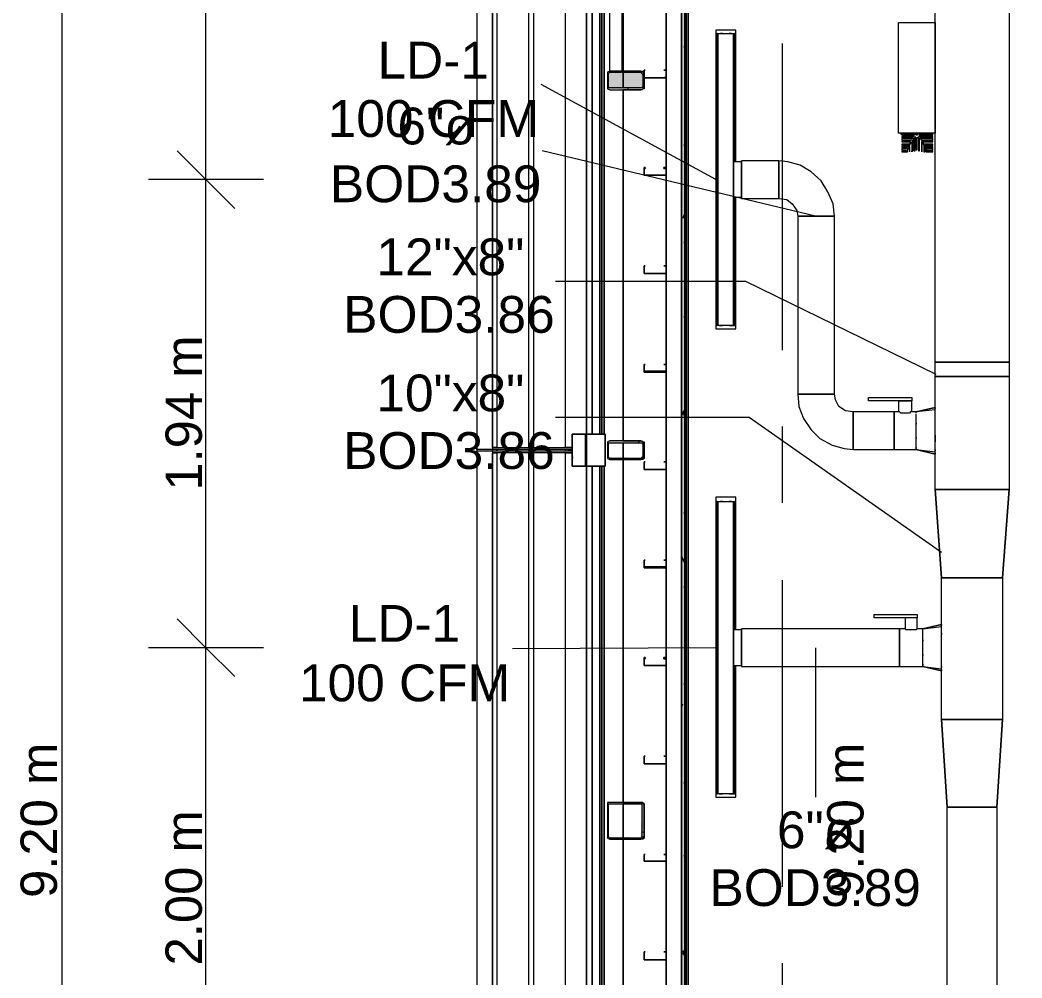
# Model space of a CAD drawing. Header units: metres. Extents: x 29 to 268, y -7 to 151.
# Drawn here: x 38.951 to 43.101, y 37.957 to 41.925 of the extents above; entities that cross this region are included whole.
import ezdxf

# ---------------------------------------------------------------- set-up
doc = ezdxf.new("R2010")
doc.units = ezdxf.units.M
doc.layers.add('HVAC - Ductos', color=5, linetype='Continuous', lineweight=50)
doc.layers.add('PDF2_Geometry', color=7, linetype='Continuous', true_color=0xaaaaaa)
doc.layers.add('PDF2_Solid Fills', color=7, linetype='Continuous', true_color=0xffffff)
doc.layers.add('PDF2_Text', color=7, linetype='Continuous')
doc.styles.add('PDF Helvetica', font='')
doc.styles.get('PDF Helvetica').set_extended_font_data('Helvetica')

msp = doc.modelspace()

# ---------------------------------------------------------------- hatches: boundary and pattern name
at = {"layer": 'PDF2_Solid Fills', "lineweight": 0, "transparency": 33554559}
h = msp.add_hatch(color=256, dxfattribs=at)
h.paths.add_polyline_path([(41.6915, 36.0667), (41.7053, 36.0667), (41.7053, 48.263), (41.6915, 48.263)])
h.paths.add_polyline_path([(41.6915, 24.3745), (41.7053, 24.3745), (41.7053, 34.5404), (41.6915, 34.5404)])
h.paths.add_polyline_path([(41.6915, 22.8666), (41.7053, 22.8666), (41.7053, 24.3608), (41.6915, 24.3608)])
h.paths.add_polyline_path([(41.7053, 22.8528), (41.6915, 22.8528), (41.6915, 10.5556), (41.7053, 10.5556)])
h.paths.add_polyline_path([(41.6915, 34.5587), (41.7053, 34.5587), (41.7053, 36.0529), (41.6915, 36.0529)])
for points in [[(41.3844, 41.6401), (41.3936, 41.6401), (41.5219, 41.6355), (41.5219, 41.6401), (41.5311, 41.6447), (41.5356, 41.7079), (41.5356, 41.7089), (41.5311, 41.7134), (41.3844, 41.7134)], [(41.3844, 40.1093), (41.3936, 40.1093), (41.5219, 40.1047), (41.5219, 40.1093), (41.4623, 40.1138), (41.389, 40.1138), (41.389, 40.1734), (41.5311, 40.1734), (41.5265, 40.1184), (41.5219, 40.1138), (41.5311, 40.1093), (41.5311, 40.1138), (41.5356, 40.177), (41.5356, 40.178), (41.5311, 40.1825), (41.3844, 40.1825)], [(41.5311, 38.5417), (41.5356, 38.6817), (41.5356, 38.6838), (41.3844, 38.6838), (41.3844, 38.5371), (41.3936, 38.5371), (41.5219, 38.5325), (41.5219, 38.5371), (41.4623, 38.5417), (41.389, 38.5417), (41.389, 38.6792), (41.5265, 38.6792), (41.5219, 38.5417), (41.5311, 38.5371)]]:
    msp.add_hatch(color=256, dxfattribs=at).paths.add_polyline_path(points)

# ---------------------------------------------------------------- linework, layer by layer
at = {"layer": 'HVAC - Ductos', "color": 252, "lineweight": 0, "true_color": 0x939598}
for points in [[(39.1249, 10.771), (39.1249, 15.6065), (39.1249, 24.8099), (39.1249, 34.0087), (39.1249, 43.2076), (39.1249, 48.0476)], [(39.7207, 10.771), (39.7207, 13.3285), (39.7207, 15.6065), (39.7207, 20.3274), (39.7207, 22.0461), (39.7207, 23.6366), (39.7207, 24.8099), (39.7207, 26.5516), (39.7207, 28.2291), (39.7207, 30.3925), (39.7207, 33.0462), (39.7207, 34.0087), (39.7207, 35.3333), (39.7207, 37.3317), (39.7207, 39.3255), (39.7207, 41.2642), (39.7207, 43.2076), (39.7207, 45.4076), (39.7207, 48.0476)], [(39.6015, 41.3834), (39.7207, 41.2642), (39.8399, 41.1451)], [(39.959, 41.2642), (39.7207, 41.2642), (39.4823, 41.2642)], [(39.6015, 39.4447), (39.7207, 39.3255), (39.8399, 39.2063)], [(39.959, 39.3255), (39.7207, 39.3255), (39.4823, 39.3255)]]:
    msp.add_lwpolyline(points, dxfattribs=at)
at = {"layer": 'HVAC - Ductos', "lineweight": 0}
for points in [[(42.7411, 40.508), (42.7411, 42.3322), (43.0482, 42.3322), (43.0482, 40.508)], [(41.8336, 41.883), (41.8336, 41.8693), (41.9161, 41.8693), (41.9161, 41.883)], [(42.5899, 41.9151), (42.7411, 41.9151), (42.7411, 41.4567), (42.5899, 41.4567)], [(41.9069, 41.8693), (41.9069, 40.6593), (41.9069, 41.8693), (41.9069, 40.6593), (41.8428, 40.6593), (41.8428, 41.8693)], [(41.8978, 41.8693), (41.8932, 41.8693), (41.8886, 41.8693), (41.8932, 41.8693)], [(41.9069, 41.3376), (41.9069, 41.3284), (41.9069, 41.3193), (41.9069, 41.3009), (41.9069, 41.2826), (41.9069, 41.2642), (41.9069, 41.2459), (41.9069, 41.2276), (41.9069, 41.2093), (41.9069, 41.2001), (41.9069, 41.1909), (41.939, 41.1909), (41.939, 41.2001), (41.939, 41.2093), (41.939, 41.2276), (41.939, 41.2459), (41.939, 41.2642), (41.939, 41.2826), (41.939, 41.3009), (41.939, 41.3193), (41.939, 41.3284), (41.939, 41.3376)], [(42.1728, 40.3751), (42.1819, 40.3751), (42.1957, 40.3751), (42.2094, 40.3751), (42.2278, 40.3751), (42.2461, 40.3751), (42.269, 40.3751), (42.2874, 40.3751), (42.3011, 40.3751), (42.3149, 40.3751), (42.3195, 40.3751), (42.3241, 40.3751), (42.3241, 41.113), (42.3195, 41.113), (42.3149, 41.113), (42.3011, 41.113), (42.2874, 41.113), (42.269, 41.113), (42.2461, 41.113), (42.2278, 41.113), (42.2094, 41.113), (42.1957, 41.113), (42.1819, 41.113), (42.1728, 41.113)], [(41.8336, 40.6455), (41.9161, 40.6455), (41.9161, 40.6593), (41.8336, 40.6593)], [(41.8886, 40.6593), (41.8932, 40.6593), (41.8978, 40.6593), (41.8932, 40.6593)], [(43.0482, 40.508), (43.0482, 40.4484), (42.7411, 40.4484), (42.7411, 40.508)], [(42.7411, 39.9809), (42.7411, 40.4484), (43.0482, 40.4484), (43.0482, 39.9809)], [(42.4019, 40.1459), (42.4019, 40.1505), (42.4019, 40.1596), (42.4019, 40.1688), (42.4019, 40.1871), (42.4019, 40.2055), (42.4019, 40.2238), (42.4019, 40.2421), (42.4019, 40.2605), (42.4019, 40.2788), (42.4019, 40.288), (42.4019, 40.2971), (42.4019, 40.3017), (42.3698, 40.3063), (42.3424, 40.3246), (42.3286, 40.3521), (42.3241, 40.3751), (42.3195, 40.3751), (42.3149, 40.3751), (42.3011, 40.3751), (42.2874, 40.3751), (42.269, 40.3751), (42.2461, 40.3751), (42.2278, 40.3751), (42.2094, 40.3751), (42.1957, 40.3751), (42.1819, 40.3751), (42.1728, 40.3751), (42.1774, 40.3246), (42.1957, 40.2742), (42.2278, 40.2284), (42.2644, 40.1917), (42.3149, 40.1642), (42.3652, 40.1505)], [(42.5715, 40.1459), (42.5715, 40.1505), (42.5715, 40.1596), (42.5715, 40.1688), (42.5715, 40.1871), (42.5715, 40.2055), (42.5715, 40.2238), (42.5715, 40.2421), (42.5715, 40.2605), (42.5715, 40.2788), (42.5715, 40.288), (42.5715, 40.2971), (42.5715, 40.3017), (42.4019, 40.3017), (42.4019, 40.2971), (42.4019, 40.288), (42.4019, 40.2788), (42.4019, 40.2605), (42.4019, 40.2421), (42.4019, 40.2238), (42.4019, 40.2055), (42.4019, 40.1871), (42.4019, 40.1688), (42.4019, 40.1596), (42.4019, 40.1505), (42.4019, 40.1459)], [(42.6632, 40.2559), (42.6632, 40.2513)], [(42.6632, 40.1963), (42.6632, 40.1917)], [(42.6632, 40.155), (42.6632, 40.1505)], [(42.7411, 39.9809), (42.7686, 39.6142)], [(41.8336, 39.9488), (41.8336, 39.9305), (41.9161, 39.9305), (41.9161, 39.9488)], [(41.9069, 39.9305), (41.9069, 38.7205), (41.9069, 39.9305), (41.9069, 38.7205), (41.8428, 38.7205), (41.8428, 39.9305)], [(41.8978, 39.9305), (41.8932, 39.9305), (41.8886, 39.9305), (41.8932, 39.9305)], [(42.7686, 39.0275), (42.7686, 39.6142), (43.0207, 39.6142), (43.0207, 39.0275)], [(42.489, 39.4492), (42.489, 39.463), (42.6678, 39.463), (42.6678, 39.4492)], [(41.9069, 39.3988), (41.9069, 39.3897), (41.9069, 39.3805), (41.9069, 39.3621), (41.9069, 39.3438), (41.9069, 39.3255), (41.9069, 39.3071), (41.9069, 39.2888), (41.9069, 39.2751), (41.9069, 39.2613), (41.9069, 39.2521), (41.939, 39.2521), (41.939, 39.2613), (41.939, 39.2751), (41.939, 39.2888), (41.939, 39.3071), (41.939, 39.3255), (41.939, 39.3438), (41.939, 39.3621), (41.939, 39.3805), (41.939, 39.3897), (41.939, 39.3988)], [(42.5945, 39.4034), (42.5945, 39.3988), (42.5945, 39.3897), (42.5945, 39.3805), (42.5945, 39.3621), (42.5945, 39.3438), (42.5945, 39.3255), (42.5945, 39.3071), (42.5945, 39.2888), (42.5945, 39.2705), (42.5945, 39.2613), (42.5945, 39.2521), (42.5945, 39.2475), (42.5945, 39.2521), (42.5945, 39.2613), (42.5945, 39.2705), (42.5945, 39.2888), (42.5945, 39.3071), (42.5945, 39.3255), (42.5945, 39.3438), (42.5945, 39.3621), (42.5945, 39.3805), (42.5945, 39.3897), (42.5945, 39.3988)], [(42.6907, 39.3575), (42.6907, 39.353)], [(42.6907, 39.298), (42.6907, 39.2934)], [(42.6907, 39.2567), (42.6907, 39.2521)], [(42.7686, 39.0275), (42.7915, 38.6655)], [(41.8336, 38.7067), (41.9161, 38.7067), (41.9161, 38.7205), (41.8336, 38.7205)], [(41.8886, 38.7205), (41.8932, 38.7205), (41.8978, 38.7205), (41.8932, 38.7205)], [(42.7915, 35.1913), (42.7915, 38.6655), (42.9978, 38.6655), (42.9978, 35.1913)]]:
    msp.add_lwpolyline(points, close=True, dxfattribs=at)
for points in [[(41.8565, 40.6593), (41.8336, 40.6593), (41.8382, 40.6593), (41.8382, 41.8693), (41.8336, 41.8693), (41.8565, 41.8693)], [(41.8336, 41.8693), (41.8336, 40.6593)], [(41.8473, 41.8693), (41.8565, 41.8693), (41.8611, 41.8693), (41.8565, 41.8693), (41.8519, 41.8693)], [(41.8932, 41.8693), (41.9161, 41.8693), (41.9115, 41.8693), (41.9115, 41.3376)], [(41.9161, 41.3376), (41.9161, 41.8693)], [(41.8336, 41.2642), (41.1094, 41.6584)], [(42.5991, 41.4567), (42.5991, 41.4521), (42.6586, 41.4521), (42.6036, 41.4521), (42.6036, 41.4476), (42.654, 41.4476), (42.654, 41.443), (42.6036, 41.443), (42.6036, 41.4384), (42.6494, 41.4384), (42.6494, 41.4338), (42.6036, 41.4338), (42.6036, 41.4292), (42.6448, 41.4292), (42.6402, 41.4246), (42.6036, 41.4246), (42.6036, 41.4201), (42.6402, 41.4201), (42.6357, 41.4109), (42.6036, 41.4109), (42.6036, 41.4063), (42.6357, 41.4063), (42.6311, 41.4017), (42.6036, 41.4017), (42.6036, 41.3971), (42.6265, 41.3971), (42.6265, 41.3926), (42.6036, 41.3926), (42.6036, 41.388), (42.6219, 41.388), (42.6174, 41.3834), (42.6036, 41.3834), (42.6036, 41.3788), (42.6219, 41.3788), (42.6219, 41.3834), (42.6219, 41.3788), (42.6265, 41.3788), (42.6265, 41.388), (42.6357, 41.4017), (42.6357, 41.3788), (42.6357, 41.4063), (42.6448, 41.4201), (42.6448, 41.3788), (42.6448, 41.3834), (42.6494, 41.3834), (42.6494, 41.4246), (42.654, 41.4384), (42.654, 41.3834), (42.6586, 41.3834), (42.6586, 41.443), (42.6586, 41.4384), (42.6632, 41.4384), (42.6632, 41.388), (42.6678, 41.388), (42.6678, 41.4384), (42.6724, 41.4384), (42.6724, 41.443), (42.6724, 41.3834), (42.6769, 41.3834), (42.6769, 41.4384), (42.6861, 41.4246), (42.6861, 41.3834), (42.6861, 41.3788), (42.6861, 41.4201), (42.6953, 41.4063), (42.6953, 41.3788), (42.6999, 41.3788), (42.6999, 41.4017), (42.7045, 41.388), (42.7045, 41.3788), (42.709, 41.3788), (42.709, 41.3834), (42.709, 41.3788), (42.7319, 41.3788), (42.7319, 41.3834), (42.7136, 41.3834), (42.709, 41.388), (42.7319, 41.388), (42.7319, 41.3926), (42.709, 41.3926), (42.7045, 41.3971), (42.7319, 41.3971), (42.7319, 41.4017), (42.6999, 41.4017), (42.6999, 41.4063), (42.7319, 41.4063), (42.7319, 41.4109), (42.6953, 41.4109), (42.6907, 41.4201), (42.7319, 41.4201), (42.7319, 41.4246), (42.6907, 41.4246), (42.6861, 41.4292), (42.7319, 41.4292), (42.7319, 41.4338), (42.6861, 41.4338), (42.6815, 41.4384), (42.7319, 41.4384), (42.7319, 41.443), (42.6769, 41.443), (42.6769, 41.4476), (42.7319, 41.4476), (42.7319, 41.4521), (42.6724, 41.4521), (42.7319, 41.4521), (42.7319, 41.4567)], [(42.6678, 41.4567), (42.6678, 41.4521), (42.6678, 41.4476), (42.6632, 41.4476), (42.6632, 41.4521), (42.6632, 41.4567)], [(41.939, 41.3376), (41.939, 41.3421), (41.939, 41.3376), (41.939, 41.3284), (41.939, 41.3193), (41.939, 41.3009), (41.939, 41.2826), (41.939, 41.2642), (41.939, 41.2459), (41.939, 41.2276), (41.939, 41.2093), (41.939, 41.2001), (41.939, 41.1909), (41.939, 41.1863), (42.0948, 41.1863), (42.1269, 41.1817), (42.1499, 41.1634), (42.1682, 41.1359), (42.1728, 41.113), (42.1819, 41.113), (42.1957, 41.113), (42.2094, 41.113), (42.2278, 41.113), (42.2461, 41.113), (41.114, 41.3834)], [(42.2461, 41.113), (42.269, 41.113), (42.2874, 41.113), (42.3011, 41.113), (42.3149, 41.113), (42.3195, 41.113), (42.3241, 41.113), (42.3195, 41.1634), (42.2965, 41.2139), (42.269, 41.2596), (42.2278, 41.2963), (42.1819, 41.3238), (42.1315, 41.3376), (42.0948, 41.3421), (42.0948, 41.3376), (42.0948, 41.3284), (42.0948, 41.3193), (42.0948, 41.3009), (42.0948, 41.2826), (42.0948, 41.2642), (42.0948, 41.2459), (42.0948, 41.2276), (42.0948, 41.2093), (42.0948, 41.2001), (42.0948, 41.1909), (42.0948, 41.1863), (42.0948, 41.1909), (42.0948, 41.2001), (42.0948, 41.2093), (42.0948, 41.2276), (42.0948, 41.2459), (42.0948, 41.2642), (42.0948, 41.2826), (42.0948, 41.3009), (42.0948, 41.3193), (42.0948, 41.3284), (42.0948, 41.3376), (42.0948, 41.3421), (41.939, 41.3421)], [(41.8932, 40.6593), (41.9161, 40.6593), (41.9115, 40.6593), (41.9115, 41.1909)], [(41.9161, 40.6593), (41.9161, 41.1909)], [(42.7457, 40.4576), (41.9573, 40.8426), (41.169, 40.8426)], [(41.8473, 40.6593), (41.8565, 40.6593), (41.8611, 40.6593), (41.8565, 40.6593), (41.8519, 40.6593)], [(42.6632, 40.2971), (42.6632, 40.3017), (42.6448, 40.3017), (42.6448, 40.3476), (42.4661, 40.3476), (42.4661, 40.3613), (42.6448, 40.3613), (42.6448, 40.3476)], [(42.5899, 40.3476), (42.5899, 40.3017), (42.5715, 40.3017), (42.5715, 40.2971), (42.5715, 40.288), (42.5715, 40.2788), (42.5715, 40.2605), (42.5715, 40.2421), (42.5715, 40.2238), (42.5715, 40.2055), (42.5715, 40.1871), (42.5715, 40.1688), (42.5715, 40.1596), (42.5715, 40.1505), (42.5715, 40.1459), (42.6632, 40.1459), (42.6632, 40.1505), (42.6632, 40.155), (42.6632, 40.1596), (42.6632, 40.1688), (42.6632, 40.1871), (42.6632, 40.2055), (42.6632, 40.2238), (42.6632, 40.2421), (42.6632, 40.2605), (42.6632, 40.2788), (42.6632, 40.288), (42.6632, 40.2926)], [(42.5945, 40.3476), (42.5991, 40.3476), (42.6036, 40.3476), (42.6128, 40.3476), (42.6174, 40.3476), (42.6219, 40.3476), (42.6311, 40.3476), (42.6357, 40.3476), (42.6402, 40.3476)], [(42.7411, 40.3201), (42.6632, 40.3017), (42.7411, 40.3201)], [(42.7411, 40.3109), (42.6632, 40.3017)], [(42.7411, 40.2421), (42.7411, 40.2467), (42.7411, 40.2559), (42.7411, 40.2697), (42.7411, 40.2788), (42.7411, 40.2971), (42.7411, 40.3063), (42.7411, 40.3155), (42.7411, 40.3201), (42.7411, 40.3155)], [(42.7686, 39.7197), (41.9711, 40.2788), (41.169, 40.2788)], [(42.6448, 40.3017), (42.6402, 40.3017), (42.6357, 40.2971), (42.6311, 40.2971), (42.6219, 40.2971), (42.6128, 40.2971), (42.6036, 40.2971), (42.5991, 40.2971), (42.5945, 40.3017), (42.5899, 40.3017)], [(42.7411, 40.2697), (42.7411, 40.2697)], [(42.7411, 40.2101), (42.7411, 40.2147), (42.7411, 40.2375)], [(42.7411, 40.2055), (42.7411, 40.1825), (42.7411, 40.178)], [(42.7411, 40.1825), (42.7411, 40.1917), (42.7411, 40.2009)], [(42.7411, 40.1321), (42.7411, 40.1275), (42.6632, 40.1459), (42.7411, 40.1275), (42.7411, 40.1321), (42.7411, 40.1367), (42.7411, 40.1413), (42.7411, 40.1505)], [(42.6632, 40.1459), (42.7411, 40.1367)], [(42.7411, 40.155), (42.7411, 40.1688), (42.7411, 40.1734)], [(42.7411, 40.1459), (42.7411, 40.1413)], [(42.7411, 39.9809), (43.0482, 39.9809)], [(43.0207, 39.6142), (43.0482, 39.9809), (43.0207, 39.6142)], [(41.8565, 38.7205), (41.8336, 38.7205), (41.8382, 38.7205), (41.8382, 39.9305), (41.8336, 39.9305), (41.8565, 39.9305)], [(41.8336, 39.9305), (41.8336, 38.7205)], [(41.8473, 39.9305), (41.8565, 39.9305), (41.8611, 39.9305), (41.8565, 39.9305), (41.8519, 39.9305)], [(41.8932, 39.9305), (41.9161, 39.9305), (41.9115, 39.9305), (41.9115, 39.3988)], [(41.9161, 39.3988), (41.9161, 39.9305)], [(43.0207, 39.6142), (42.7686, 39.6142)], [(42.6907, 39.4034), (42.6678, 39.4034), (42.6678, 39.4492), (42.6632, 39.4492), (42.654, 39.4492), (42.6494, 39.4492), (42.6448, 39.4492), (42.6357, 39.4492), (42.6311, 39.4492), (42.6219, 39.4492), (42.6174, 39.4492), (42.6174, 39.4034), (42.5945, 39.4034), (41.939, 39.4034)], [(41.939, 39.3988), (41.939, 39.4034), (41.939, 39.3988), (41.939, 39.3897), (41.939, 39.3805), (41.939, 39.3621), (41.939, 39.3438), (41.939, 39.3255), (41.939, 39.3071), (41.939, 39.2888), (41.939, 39.2705), (41.939, 39.2613), (41.939, 39.2521), (41.939, 39.2475), (42.5945, 39.2475), (42.6907, 39.2475), (42.6907, 39.2521), (42.6907, 39.2567), (42.6907, 39.2613), (42.6907, 39.2705), (42.6907, 39.2888), (42.6907, 39.3071), (42.6907, 39.3255), (42.6907, 39.3438), (42.6907, 39.3621), (42.6907, 39.3805), (42.6907, 39.3897), (42.6907, 39.3943), (42.6907, 39.3988), (42.6907, 39.4034), (42.7686, 39.4125)], [(42.6678, 39.4034), (42.6632, 39.3988), (42.6586, 39.3988), (42.6494, 39.3988), (42.6402, 39.3988), (42.6311, 39.3988), (42.6219, 39.3988), (42.6174, 39.4034)], [(42.7686, 39.4217), (42.6907, 39.4034), (42.7686, 39.4217)], [(42.7686, 39.3438), (42.7686, 39.3484), (42.7686, 39.3575), (42.7686, 39.3667), (42.7686, 39.3713), (42.7686, 39.3805), (42.7686, 39.3988), (42.7686, 39.408), (42.7686, 39.4171), (42.7686, 39.4217), (42.7686, 39.4171)], [(42.7686, 39.3851), (42.7686, 39.3805)], [(41.8336, 39.3255), (40.9902, 39.3209)], [(42.2461, 39.3255), (42.2461, 38.7067)], [(42.7686, 39.3117), (42.7686, 39.3163), (42.7686, 39.3392)], [(42.7686, 39.2797), (42.7686, 39.2843), (42.7686, 39.2934), (42.7686, 39.3071)], [(42.7686, 39.3071), (42.7686, 39.3071)], [(42.7686, 39.2338), (42.7686, 39.2292), (42.6907, 39.2475), (42.7686, 39.2292), (42.7686, 39.2338), (42.7686, 39.2384), (42.7686, 39.243), (42.7686, 39.2521), (42.7686, 39.2705), (42.7686, 39.2751)], [(41.8932, 38.7205), (41.9161, 38.7205), (41.9115, 38.7205), (41.9115, 39.2521)], [(41.9161, 38.7205), (41.9161, 39.2521)], [(42.6907, 39.2475), (42.7686, 39.2384)], [(42.7686, 39.2475), (42.7686, 39.243)], [(42.7686, 39.0275), (43.0207, 39.0275)], [(42.9978, 38.6655), (43.0207, 39.0275), (42.9978, 38.6655)], [(41.8473, 38.7205), (41.8565, 38.7205), (41.8611, 38.7205), (41.8565, 38.7205), (41.8519, 38.7205)], [(42.9978, 38.6655), (42.7915, 38.6655)]]:
    msp.add_lwpolyline(points, dxfattribs=at)
at = {"layer": 'PDF2_Geometry', "lineweight": 0}
for points in [[(93.204, 48.396), (46.7012, 48.4006), (41.5357, 48.4006), (41.5357, 48.263), (41.6273, 48.263), (41.6273, 10.5556)], [(41.6915, 34.5404), (41.6915, 34.5587), (41.6915, 36.0529), (41.6915, 36.0667), (41.6915, 48.263)], [(41.7053, 36.0667), (41.6915, 36.0667), (41.6915, 36.0529), (41.6915, 36.0667), (41.7053, 36.0667), (41.7053, 42.708), (41.7053, 36.0667), (41.7053, 48.263), (41.6915, 48.263)], [(41.7053, 36.0667), (42.7594, 36.0667), (42.7594, 36.0529), (42.4661, 36.0529), (42.7594, 36.0529), (42.7594, 36.0667), (41.7053, 36.0667), (41.7053, 48.263), (46.7012, 48.263), (93.204, 48.2584)], [(41.7053, 10.5556), (41.7053, 48.263), (41.7053, 10.5556)], [(41.7053, 43.1068), (41.7053, 36.0667)], [(41.7053, 43.1068), (41.7053, 36.0667)], [(41.444, 42.7126), (41.444, 41.7134)], [(40.9077, 42.5613), (40.8894, 42.5613), (40.8757, 42.5613), (40.8619, 42.5613), (40.8527, 42.5613), (40.8436, 42.5613), (40.8436, 40.1413), (40.8527, 40.1413), (40.8619, 40.1413), (40.8757, 40.1413), (40.8894, 40.1413), (40.9077, 40.1413), (40.9077, 40.1459), (40.8894, 40.1459), (40.8757, 40.1459), (40.8619, 40.1459), (40.8527, 40.1459), (40.8436, 40.1459), (40.8436, 40.155)], [(40.9261, 42.5613), (40.9261, 40.155), (40.9077, 40.155), (40.9077, 42.5613), (40.9077, 40.1413), (41.2378, 40.1413), (41.2378, 40.1459), (41.2195, 40.1459), (41.2378, 40.1459)], [(40.9261, 40.155), (40.9077, 40.155), (41.2378, 40.155), (41.2103, 40.155), (41.2103, 42.5613)], [(40.9077, 40.155), (40.9077, 42.5613), (40.9077, 40.155)], [(40.9077, 40.155), (40.9077, 42.5613), (40.9077, 40.155)], [(41.0773, 42.5613), (41.0773, 40.155), (41.059, 40.155), (41.059, 42.5613)], [(42.1086, 41.828), (42.1086, 40.5584)], [(41.5357, 41.6859), (41.6228, 41.6859), (41.6228, 41.6905), (41.6273, 41.6905), (41.6273, 41.718), (41.6182, 41.718), (41.6273, 41.718), (41.6273, 41.6905), (41.6273, 41.6859), (41.6228, 41.6859), (41.5357, 41.6859), (41.5357, 41.6905), (41.5357, 41.6447), (41.5357, 41.6401), (41.5311, 41.6401), (41.5265, 41.6355), (41.4486, 41.6355)], [(41.5311, 41.6996), (41.5357, 41.7042), (41.5357, 41.718), (41.5357, 41.6905)], [(41.5402, 41.718), (41.5402, 41.718)], [(41.6182, 41.718), (41.6182, 41.718)], [(41.2973, 41.7134), (41.2973, 41.6355)], [(41.3936, 41.7134), (41.3844, 41.7088), (41.3844, 41.6996), (41.3844, 41.6492), (41.3844, 41.6401), (41.3936, 41.6355), (41.5219, 41.6355), (41.5311, 41.6401), (41.5357, 41.6492), (41.5357, 41.6905)], [(41.5357, 41.7042), (41.5311, 41.7088), (41.5219, 41.7134), (41.444, 41.7134)], [(41.4486, 41.7134), (41.5265, 41.7134), (41.5311, 41.7134), (41.5357, 41.7088)], [(41.5357, 41.6859), (41.5357, 41.6859)], [(41.4669, 41.6355), (41.4715, 41.6447)], [(41.5357, 41.2826), (41.5357, 41.2826)], [(41.5357, 41.2826), (41.5357, 41.2826)], [(41.5402, 40.9067), (41.5402, 40.9067)], [(41.6182, 40.9067), (41.6182, 40.9067)], [(41.5357, 40.8746), (41.5357, 40.8746)], [(41.5357, 40.8746), (41.5357, 40.8746)], [(41.5357, 40.4713), (41.5357, 40.4713)], [(41.5402, 40.4988), (41.5402, 40.4988)], [(41.6182, 40.4988), (41.6182, 40.4988)], [(42.1086, 40.2421), (42.1086, 39.9259)], [(41.2378, 40.2101), (41.2378, 40.2101)], [(41.2378, 40.2101), (41.2378, 40.2101)], [(41.2378, 40.2101), (41.2378, 40.2101)], [(41.2378, 40.2101), (41.2378, 40.2101)], [(41.2423, 40.2101), (41.2928, 40.2101)], [(41.2423, 40.2101), (41.2928, 40.2101)], [(41.2928, 40.2101), (41.2928, 40.2101)], [(41.2928, 40.2101), (41.2928, 40.2101)], [(41.2928, 40.2101), (41.2928, 40.2101)], [(41.2928, 40.2101), (41.2928, 40.2101)], [(41.2928, 40.2101), (41.2928, 40.1734)], [(41.2928, 40.2101), (41.2928, 40.2101)], [(41.2928, 40.2101), (41.2928, 40.1734)], [(41.2928, 40.2101), (41.2928, 40.2101)], [(41.2973, 40.2101), (41.2973, 40.2101)], [(41.2973, 40.2101), (41.2973, 40.2101)], [(41.2973, 40.2101), (41.2973, 40.2101)], [(41.2973, 40.2101), (41.2973, 40.2101)], [(41.2973, 40.2101), (41.2973, 40.2101)], [(41.2973, 40.2101), (41.2973, 40.2101)], [(41.3753, 40.2101), (41.3753, 40.2101)], [(41.3753, 40.2101), (41.3753, 40.2101)], [(41.4486, 40.1825), (41.5265, 40.1825), (41.5311, 40.178), (41.5357, 40.178), (41.5357, 40.1734), (41.5357, 40.1138), (41.5357, 40.1093), (41.5311, 40.1047), (41.5265, 40.1047), (41.4486, 40.1047)], [(41.5128, 40.1734), (41.5173, 40.1825)], [(40.8436, 40.155), (40.8436, 40.155)], [(40.8436, 40.1459), (40.8436, 37.0751), (40.8527, 37.0751), (40.8619, 37.0751), (40.8757, 37.0751), (40.8894, 37.0751), (40.9077, 37.0751), (40.9077, 37.0796), (40.8894, 37.0796), (40.8757, 37.0796), (40.8619, 37.0796), (40.8527, 37.0796), (40.8436, 37.0796), (40.8436, 37.0888)], [(40.8436, 40.1459), (40.8436, 40.1459)], [(40.8436, 40.1413), (40.8436, 40.1321)], [(40.8436, 40.1413), (40.8436, 40.1413)], [(40.9077, 40.1459), (40.9077, 40.1413), (40.9077, 40.1459), (40.9077, 40.1413), (40.9077, 40.1459), (40.9077, 37.0751), (41.2378, 37.0751), (41.2378, 37.0796), (41.2195, 37.0796), (41.2378, 37.0796)], [(41.2378, 40.1413), (41.2378, 40.1459), (41.2378, 40.1413), (41.2195, 40.1413), (41.2378, 40.1413), (41.2378, 40.1459), (40.9077, 40.1459), (40.9077, 40.1413)], [(40.9077, 40.1413), (40.9077, 40.1459), (40.9077, 40.1413)], [(40.9077, 40.1413), (40.9077, 40.1459), (40.9077, 40.1413)], [(41.059, 40.155), (41.0773, 40.155)], [(41.2103, 40.155), (41.2378, 40.155)], [(41.2378, 40.1688), (41.2378, 40.1734), (41.2378, 40.178), (41.2378, 40.1734)], [(41.2378, 40.1688), (41.2378, 40.1734), (41.2378, 40.178), (41.2378, 40.1734)], [(41.2378, 40.1688), (41.2378, 40.1734)], [(41.2378, 40.1688), (41.2378, 40.1734)], [(41.2378, 40.1688), (41.2378, 40.1688)], [(41.2378, 40.1688), (41.2378, 40.1688)], [(41.2378, 40.1184), (41.2378, 40.1688)], [(41.2378, 40.1688), (41.2378, 40.1688)], [(41.2378, 40.1688), (41.2378, 40.1688)], [(41.2378, 40.1184), (41.2378, 40.1688)], [(41.2378, 40.1688), (41.2378, 40.1688)], [(41.2378, 40.1688), (41.2378, 40.1688)], [(41.2378, 40.1688), (41.2378, 40.1688)], [(41.2378, 40.1688), (41.2378, 40.1688)], [(41.2378, 40.1688), (41.2378, 40.1688)], [(41.2378, 40.1688), (41.2378, 40.1688)], [(41.2378, 40.1688), (41.2378, 40.1688)], [(41.2378, 40.1688), (41.2378, 40.1688)], [(41.2928, 40.1688), (41.2973, 40.1688)], [(41.2928, 40.1688), (41.2973, 40.1688)], [(41.2973, 40.1688), (41.2928, 40.1688)], [(41.2973, 40.1688), (41.2928, 40.1688)], [(40.8436, 40.1321), (40.8436, 40.1321)], [(40.9261, 40.1321), (40.9077, 40.1321), (40.9077, 37.0888), (40.9077, 40.1321), (40.9261, 40.1321), (40.9261, 37.0888), (40.9077, 37.0888), (40.9077, 40.1321), (40.9077, 37.0888), (40.9261, 37.0888)], [(41.2103, 40.1321), (41.2378, 40.1321), (41.2378, 40.1184), (41.2378, 40.1321), (40.9077, 40.1321), (40.9077, 37.0888)], [(41.0773, 40.1321), (41.059, 40.1321)], [(41.2103, 37.0888), (41.2378, 37.0888), (41.2103, 37.0888), (41.2103, 40.1321), (41.2378, 40.1321), (41.2378, 40.1184), (41.2378, 40.123), (41.2378, 40.1184), (41.2378, 40.0771), (41.2378, 40.1184), (41.2378, 40.1321)], [(41.2378, 40.1138), (41.2378, 40.1138)], [(41.2378, 40.1138), (41.2378, 40.1138)], [(41.2378, 40.1138), (41.2378, 40.1138)], [(41.2378, 40.1138), (41.2378, 40.1138)], [(41.2378, 40.1138), (41.2378, 40.1138)], [(41.2378, 40.1138), (41.2378, 40.1138)], [(41.2378, 40.1138), (41.2378, 40.1138)], [(41.2378, 40.1138), (41.2378, 40.1138)], [(41.2378, 40.1138), (41.2378, 40.1138)], [(41.2378, 40.1138), (41.2378, 40.1138)], [(41.2378, 40.1093), (41.2378, 40.1093)], [(41.2378, 40.1093), (41.2378, 40.1093)], [(41.2928, 40.1138), (41.2973, 40.1138)], [(41.2928, 40.1138), (41.2973, 40.1138)], [(41.2928, 40.1138), (41.2973, 40.1138)], [(41.2928, 40.1138), (41.2973, 40.1138)], [(41.444, 40.1047), (41.4486, 40.1093)], [(41.5402, 40.0955), (41.5402, 40.0955)], [(41.6182, 40.0955), (41.6182, 40.0955)], [(41.2378, 40.0771), (41.2378, 40.0771)], [(41.2378, 40.0771), (41.2378, 40.0771)], [(41.2378, 40.0771), (41.2378, 40.0771)], [(41.2378, 40.0771), (41.2378, 40.0771)], [(41.2928, 40.0771), (41.2928, 40.0771)], [(41.2928, 40.0771), (41.2928, 40.0771)], [(41.2928, 40.0771), (41.2928, 40.0771)], [(41.2928, 40.0771), (41.2928, 40.0771)], [(41.2928, 40.0771), (41.2928, 40.0771)], [(41.2928, 40.0771), (41.2928, 40.0771)], [(41.2973, 40.0771), (41.2973, 40.0771)], [(41.2973, 40.0771), (41.2973, 40.0771)], [(41.2973, 40.0771), (41.2973, 40.0771)], [(41.2973, 40.0771), (41.2973, 40.0771)], [(41.2973, 40.0771), (41.2973, 40.0771)], [(41.2973, 40.0771), (41.2973, 40.0771)], [(41.3753, 40.0771), (41.3753, 40.0771)], [(41.3753, 40.0771), (41.3753, 40.0771)], [(41.5357, 40.0634), (41.5357, 40.0634)], [(41.5357, 40.0634), (41.5357, 40.0634)], [(41.5402, 39.6875), (41.5402, 39.6875)], [(41.6182, 39.6875), (41.6182, 39.6875)], [(41.5357, 39.6601), (41.5357, 39.6601)], [(42.1086, 39.605), (42.1086, 38.3355)], [(41.5357, 39.2521), (41.5357, 39.2521)], [(41.5357, 39.2521), (41.5357, 39.2521)], [(41.5402, 38.8763), (41.5402, 38.8763)], [(41.6182, 38.8763), (41.6182, 38.8763)], [(41.2973, 38.6471), (41.2973, 38.5692)], [(41.4486, 38.6838), (41.5265, 38.6838), (41.5311, 38.6838), (41.5357, 38.6792), (41.5357, 38.6746), (41.5357, 38.5417), (41.5357, 38.5371), (41.5311, 38.5325), (41.5265, 38.5325), (41.4486, 38.5325)], [(41.5265, 38.6792), (41.5311, 38.6838)], [(41.5265, 38.5601), (41.5357, 38.5647)], [(41.3844, 38.5371), (41.389, 38.5417)], [(41.5036, 38.5325), (41.5082, 38.5371)], [(41.5357, 38.4409), (41.5357, 38.4409)], [(41.5357, 38.4409), (41.5357, 38.4409)], [(41.5402, 38.4684), (41.5402, 38.4684)], [(41.6182, 38.4684), (41.6182, 38.4684)], [(41.5402, 38.0651), (41.5402, 38.0651)], [(41.6182, 38.0651), (41.6182, 38.0651)], [(41.5357, 38.0329), (41.5357, 38.0329)], [(41.5357, 38.0329), (41.5357, 38.0329)], [(42.1086, 38.0192), (42.1086, 37.7029)]]:
    msp.add_lwpolyline(points, dxfattribs=at)
for points in [[(41.6273, 48.3089), (41.6273, 10.5052), (41.6915, 10.5052), (41.6915, 48.3089)], [(41.7053, 48.263), (41.6915, 48.263), (41.6915, 10.5556), (41.7053, 10.5556)], [(41.7053, 36.0667), (41.7053, 43.1068)], [(41.7098, 43.1068), (41.7098, 36.0667)], [(41.7098, 43.1068), (41.7098, 36.0667)], [(41.719, 43.1068), (41.719, 36.0667)], [(41.719, 43.1068), (41.719, 36.0667)], [(41.3936, 41.7134), (41.3936, 42.7126), (41.444, 42.7126), (41.444, 41.7134)], [(41.6273, 34.1095), (41.6273, 42.708)], [(41.2973, 42.4926), (41.2973, 41.6767), (41.2973, 40.2101), (41.2973, 41.6767)], [(41.3203, 42.4926), (41.3203, 41.6767)], [(41.3523, 42.4926), (41.3523, 41.6767)], [(41.3615, 42.4926), (41.3615, 41.6767)], [(41.3707, 42.4926), (41.3707, 41.6767)], [(41.4486, 41.7134), (41.4486, 42.4834)], [(41.5357, 41.718), (41.5357, 41.6905), (41.5357, 41.6859), (41.6228, 41.6859), (41.6273, 41.6859), (41.6273, 41.6905), (41.6273, 41.718), (41.6182, 41.718), (41.6273, 41.718), (41.6273, 41.6905), (41.6228, 41.6859), (41.5357, 41.6859), (41.5357, 41.6905), (41.5357, 41.718), (41.5402, 41.718)], [(41.5402, 41.718), (41.5357, 41.718)], [(41.3203, 41.6767), (41.3203, 40.2101)], [(41.3523, 41.6767), (41.3523, 40.2101)], [(41.3615, 41.6767), (41.3615, 40.2101)], [(41.3707, 41.6767), (41.3707, 40.2101)], [(41.5311, 41.6996), (41.5311, 41.6492), (41.5265, 41.6447), (41.5219, 41.6447), (41.3936, 41.6447), (41.389, 41.6447), (41.389, 41.6492), (41.389, 41.6996), (41.389, 41.7042), (41.3936, 41.7088), (41.5219, 41.7088), (41.5265, 41.7042)], [(41.4486, 41.6767), (41.4486, 41.7088), (41.4486, 41.6767), (41.4486, 41.6447)], [(41.4486, 40.1825), (41.4486, 41.6355)], [(41.5357, 41.3147), (41.5357, 41.2826), (41.6228, 41.2826), (41.6273, 41.2826), (41.6273, 41.3147), (41.6182, 41.3147), (41.6182, 41.3101), (41.6273, 41.3101), (41.6273, 41.2826), (41.6228, 41.2826), (41.5357, 41.2826), (41.5357, 41.3101), (41.5402, 41.3101), (41.5402, 41.3147)], [(41.5402, 41.3147), (41.5402, 41.3101), (41.5357, 41.3101), (41.5357, 41.2826), (41.6228, 41.2826), (41.6273, 41.2826), (41.6273, 41.3101), (41.6182, 41.3101), (41.6182, 41.3147), (41.6273, 41.3147), (41.6273, 41.2826), (41.6228, 41.2826), (41.5357, 41.2826), (41.5357, 41.3147)], [(41.5357, 40.9067), (41.5357, 40.8746), (41.6228, 40.8746), (41.6273, 40.8746), (41.6273, 40.9067), (41.6182, 40.9067), (41.6273, 40.9067), (41.6273, 40.8746), (41.6228, 40.8746), (41.5357, 40.8746), (41.5357, 40.9067), (41.5402, 40.9067)], [(41.5357, 40.8746), (41.6228, 40.8746), (41.6273, 40.8746), (41.6273, 40.9067), (41.6182, 40.9067), (41.6273, 40.9067), (41.6273, 40.8746), (41.6228, 40.8746), (41.5357, 40.8746), (41.5357, 40.9067)], [(41.5402, 40.9067), (41.5357, 40.9067)], [(41.5357, 40.4988), (41.5357, 40.4713), (41.5357, 40.4667), (41.6228, 40.4667), (41.6273, 40.4713), (41.6273, 40.4988), (41.6182, 40.4988), (41.6273, 40.4988), (41.6273, 40.4713), (41.6228, 40.4713), (41.5357, 40.4713), (41.5357, 40.4988), (41.5402, 40.4988)], [(41.5357, 40.4713), (41.6228, 40.4713), (41.6273, 40.4713), (41.6273, 40.4988), (41.6182, 40.4988), (41.6273, 40.4988), (41.6273, 40.4713), (41.6228, 40.4667), (41.5357, 40.4667), (41.5357, 40.4713), (41.5357, 40.4988)], [(41.5402, 40.4988), (41.5357, 40.4988)], [(41.2928, 40.2101), (41.2423, 40.2101), (41.2378, 40.2101), (41.2423, 40.2101)], [(41.3753, 40.2101), (41.3707, 40.2101), (41.3019, 40.2101), (41.2973, 40.2101), (41.2928, 40.2101), (41.2928, 40.0771), (41.2423, 40.0771), (41.2378, 40.0771), (41.2378, 40.2101), (41.2378, 40.1688), (41.2378, 40.2101), (41.2378, 40.0771), (41.2423, 40.0771), (41.2928, 40.0771), (41.2928, 40.2101), (41.2973, 40.2101), (41.3019, 40.2101), (41.3707, 40.2101), (41.3753, 40.2101), (41.3753, 40.0771), (41.3707, 40.0771), (41.3019, 40.0771), (41.2973, 40.0771), (41.2928, 40.0771), (41.2928, 40.1093), (41.2928, 40.0771), (41.2423, 40.0771), (41.2928, 40.0771), (41.2928, 40.1093), (41.2928, 40.0771), (41.2423, 40.0771), (41.2928, 40.0771), (41.2973, 40.0771), (41.3019, 40.0771), (41.3707, 40.0771), (41.3753, 40.0771)], [(41.2378, 40.1688), (41.2378, 40.2101), (41.2378, 40.1688), (41.2378, 40.155), (41.2378, 40.1688), (41.2378, 40.1734), (41.2378, 40.1688), (41.2378, 40.1596)], [(41.2928, 40.2101), (41.2423, 40.2101), (41.2928, 40.2101), (41.2928, 40.1734)], [(41.2973, 40.2101), (41.2973, 40.0771)], [(41.2973, 40.2101), (41.2973, 40.1734)], [(41.3707, 40.2101), (41.3019, 40.2101)], [(41.3753, 40.2101), (41.3753, 40.0771)], [(41.5219, 40.1047), (41.5311, 40.1093), (41.5357, 40.1138), (41.5357, 40.1688), (41.5311, 40.178), (41.5219, 40.1825), (41.3936, 40.1825), (41.3844, 40.178), (41.3844, 40.1688), (41.3844, 40.1138), (41.3844, 40.1093), (41.3936, 40.1047)], [(40.9261, 40.1413), (40.9261, 40.1459)], [(41.059, 40.1459), (41.059, 40.1413)], [(41.0773, 40.1413), (41.0773, 40.1459)], [(41.2103, 40.1459), (41.2103, 40.1413)], [(41.2378, 40.1688), (41.2378, 40.155), (41.2378, 40.1688), (41.2378, 40.1596), (41.2378, 40.1688), (41.2378, 40.1596)], [(41.2973, 40.1688), (41.2928, 40.1688)], [(41.2928, 40.1688), (41.2973, 40.1688)], [(41.3753, 40.1093), (41.3753, 40.1138), (41.3753, 40.1688), (41.3753, 40.1734), (41.3753, 40.178), (41.3753, 40.1734), (41.3753, 40.178), (41.3753, 40.1734), (41.3753, 40.1688), (41.3753, 40.1138)], [(41.3753, 40.1093), (41.3753, 40.1138), (41.3753, 40.1688), (41.3753, 40.1734), (41.3753, 40.1688), (41.3753, 40.1138)], [(41.5311, 40.1688), (41.5311, 40.1138), (41.5265, 40.1138), (41.5219, 40.1093), (41.3936, 40.1093), (41.389, 40.1138), (41.389, 40.1688), (41.389, 40.1734), (41.3936, 40.1734), (41.5219, 40.1734), (41.5265, 40.1734)], [(41.4486, 40.1413), (41.4486, 40.1734), (41.4486, 40.1413), (41.4486, 40.1093)], [(41.0773, 37.0888), (41.059, 37.0888), (41.059, 40.1321), (41.0773, 40.1321)], [(41.2378, 40.123), (41.2378, 40.1184), (41.2378, 40.1138), (41.2423, 40.1138), (41.2378, 40.1138), (41.2378, 40.1093), (41.2378, 40.1138), (41.2423, 40.1138), (41.2378, 40.1138), (41.2378, 40.1184)], [(41.2378, 40.0771), (41.2378, 40.1184), (41.2378, 40.123), (41.2378, 40.1184)], [(41.2378, 40.1138), (41.2378, 40.1093)], [(41.2378, 40.1138), (41.2378, 40.1093)], [(41.2973, 40.1138), (41.2928, 40.1138)], [(41.2973, 40.1138), (41.2928, 40.1138)], [(41.2973, 40.1093), (41.2973, 40.0771)], [(41.4486, 38.6838), (41.4486, 40.1047)], [(41.5357, 40.0955), (41.5357, 40.0634), (41.6228, 40.0634), (41.6273, 40.0634), (41.6273, 40.0955), (41.6182, 40.0955), (41.6273, 40.0955), (41.6273, 40.0634), (41.6228, 40.0634), (41.5357, 40.0634), (41.5357, 40.0955), (41.5402, 40.0955)], [(41.5357, 40.0634), (41.6228, 40.0634), (41.6273, 40.0634), (41.6273, 40.0955), (41.6182, 40.0955), (41.6273, 40.0955), (41.6273, 40.0634), (41.6228, 40.0634), (41.5357, 40.0634), (41.5357, 40.0955)], [(41.5402, 40.0955), (41.5357, 40.0955)], [(41.2973, 38.6105), (41.2973, 40.0771), (41.2973, 38.6105), (41.2973, 37.1438)], [(41.3019, 40.0771), (41.3707, 40.0771)], [(41.3203, 40.0771), (41.3203, 38.6105)], [(41.3523, 40.0771), (41.3523, 38.6105)], [(41.3615, 40.0771), (41.3615, 38.6105)], [(41.3707, 40.0771), (41.3707, 38.6105)], [(41.5357, 39.6875), (41.5357, 39.6601), (41.5357, 39.6555), (41.6228, 39.6555), (41.6273, 39.6555), (41.6273, 39.6601), (41.6273, 39.6875), (41.6182, 39.6875), (41.6273, 39.6875), (41.6273, 39.6601), (41.6228, 39.6601), (41.5357, 39.6601), (41.5357, 39.6875), (41.5402, 39.6875)], [(41.5357, 39.6601), (41.6228, 39.6601), (41.6273, 39.6601), (41.6273, 39.6875), (41.6182, 39.6875), (41.6273, 39.6875), (41.6273, 39.6601), (41.6273, 39.6555), (41.6228, 39.6555), (41.5357, 39.6555), (41.5357, 39.6601), (41.5357, 39.6875)], [(41.5402, 39.6875), (41.5357, 39.6875)], [(41.5357, 39.2843), (41.5357, 39.2521), (41.6228, 39.2521), (41.6273, 39.2521), (41.6273, 39.2843), (41.6182, 39.2843), (41.6182, 39.2797), (41.6273, 39.2797), (41.6273, 39.2521), (41.6228, 39.2521), (41.5357, 39.2521), (41.5357, 39.2797), (41.5402, 39.2797), (41.5402, 39.2843)], [(41.5402, 39.2843), (41.5402, 39.2797), (41.5357, 39.2797), (41.5357, 39.2521), (41.6228, 39.2521), (41.6273, 39.2521), (41.6273, 39.2797), (41.6182, 39.2797), (41.6182, 39.2843), (41.6273, 39.2843), (41.6273, 39.2521), (41.6228, 39.2521), (41.5357, 39.2521), (41.5357, 39.2843)], [(41.5357, 38.8763), (41.5357, 38.8488), (41.5357, 38.8442), (41.6228, 38.8442), (41.6273, 38.8442), (41.6273, 38.8488), (41.6273, 38.8763), (41.6182, 38.8763), (41.6273, 38.8763), (41.6273, 38.8488), (41.6228, 38.8442), (41.5357, 38.8442), (41.5357, 38.8488), (41.5357, 38.8763), (41.5402, 38.8763)], [(41.5357, 38.8488), (41.5357, 38.8442), (41.6228, 38.8442), (41.6273, 38.8488), (41.6273, 38.8763), (41.6182, 38.8763), (41.6273, 38.8763), (41.6273, 38.8488), (41.6273, 38.8442), (41.6228, 38.8442), (41.5357, 38.8442), (41.5357, 38.8488), (41.5357, 38.8763)], [(41.5402, 38.8763), (41.5357, 38.8763)], [(41.5357, 38.5463), (41.5357, 38.6746), (41.5311, 38.6838), (41.5219, 38.6838), (41.3936, 38.6838), (41.3844, 38.6838), (41.3844, 38.6746), (41.3844, 38.5463), (41.3844, 38.5371), (41.3936, 38.5325), (41.5219, 38.5325), (41.5311, 38.5371)], [(41.5219, 38.6792), (41.5265, 38.6792), (41.5265, 38.6746), (41.5265, 38.5463), (41.5265, 38.5417), (41.5219, 38.5371), (41.3936, 38.5371), (41.389, 38.5417), (41.389, 38.5463), (41.389, 38.6746), (41.389, 38.6792), (41.3936, 38.6792)], [(41.4486, 38.6105), (41.4486, 38.6792), (41.4486, 38.6105), (41.4486, 38.5371)], [(41.3203, 38.6105), (41.3203, 37.1438)], [(41.3523, 38.6105), (41.3523, 37.1438)], [(41.3615, 38.6105), (41.3615, 37.1438)], [(41.3707, 38.6105), (41.3707, 37.1438)], [(41.4486, 37.1117), (41.4486, 38.5325)], [(41.5357, 38.4684), (41.5357, 38.4409), (41.6228, 38.4409), (41.6273, 38.4409), (41.6273, 38.4684), (41.6182, 38.4684), (41.6273, 38.4684), (41.6273, 38.4409), (41.6228, 38.4409), (41.5357, 38.4409), (41.5357, 38.4684), (41.5402, 38.4684)], [(41.5357, 38.4409), (41.6228, 38.4409), (41.6273, 38.4409), (41.6273, 38.4684), (41.6182, 38.4684), (41.6273, 38.4684), (41.6273, 38.4409), (41.6228, 38.4409), (41.5357, 38.4409), (41.5357, 38.4684)], [(41.5402, 38.4684), (41.5357, 38.4684)], [(41.5357, 38.0651), (41.5357, 38.0329), (41.6228, 38.0329), (41.6273, 38.0329), (41.6273, 38.0651), (41.6182, 38.0651), (41.6273, 38.0651), (41.6273, 38.0329), (41.6228, 38.0329), (41.5357, 38.0329), (41.5357, 38.0651), (41.5402, 38.0651)], [(41.5357, 38.0329), (41.6228, 38.0329), (41.6273, 38.0329), (41.6273, 38.0651), (41.6182, 38.0651), (41.6273, 38.0651), (41.6273, 38.0329), (41.6228, 38.0329), (41.5357, 38.0329), (41.5357, 38.0651)], [(41.5402, 38.0651), (41.5357, 38.0651)]]:
    msp.add_lwpolyline(points, close=True, dxfattribs=at)
at = {"layer": 'PDF2_Geometry', "color": 7, "lineweight": 0, "true_color": 0xffffff}
for points in [[(41.7053, 41.8142), (41.7007, 41.8142)], [(41.7053, 41.4063), (41.7007, 41.4063)], [(41.6961, 41.1038), (41.7053, 41.1221)], [(41.7053, 41.003), (41.7007, 41.003)], [(41.7053, 40.6959), (41.7007, 40.6959)], [(41.6915, 40.288), (41.7053, 40.3109)], [(41.6961, 40.3017), (41.7053, 40.2834)], [(41.7053, 40.2926), (41.7007, 40.2926)], [(41.7053, 39.8846), (41.7007, 39.8846)], [(41.6915, 39.7013), (41.7053, 39.6784)], [(41.7053, 39.5775), (41.7007, 39.5775)], [(41.7053, 39.1742), (41.7007, 39.1742)], [(41.6915, 39.0917), (41.6961, 39.0871)], [(41.7053, 38.7663), (41.7007, 38.7663)], [(41.7053, 38.4638), (41.7007, 38.4638)], [(41.6961, 38.0559), (41.7053, 38.0742)], [(41.6961, 38.0697), (41.7053, 38.0467)], [(41.7053, 38.0559), (41.7007, 38.0559)]]:
    msp.add_lwpolyline(points, close=True, dxfattribs=at)
at = {"layer": 'PDF2_Geometry', "color": 254, "lineweight": 0, "true_color": 0xd2d2d2}
for points in [[(41.5357, 41.7042), (41.5357, 41.7042)], [(41.6136, 41.2826), (41.6136, 41.2826)], [(41.6273, 41.2917), (41.6273, 41.2917)], [(41.5357, 40.0725), (41.5357, 40.0725)], [(41.6228, 39.6555), (41.6228, 39.6601)], [(41.6273, 39.6601), (41.6273, 39.6601)], [(41.6273, 39.2797), (41.6273, 39.2797)], [(41.5953, 39.2521), (41.5953, 39.2521)], [(41.5357, 38.0651), (41.5357, 38.0651)], [(41.5357, 38.0605), (41.5357, 38.0605)]]:
    msp.add_lwpolyline(points, dxfattribs=at)

# ---------------------------------------------------------------- texts
at = {"layer": 'PDF2_Text', "lineweight": 0, "char_height": 0.15247, "attachment_point": 4, "style": 'PDF Helvetica'}
for s, insert in [('LD-1', (40.4316, 41.759)), ('100 CFM', (40.2253, 41.5161)), ('6"ø', (40.5141, 41.484)), ('BOD3.89', (40.2345, 41.2457)), ('12"x8"', (40.427, 40.9432)), ('BOD3.86', (40.2895, 40.7048)), ('10"x8"', (40.427, 40.3794)), ('BOD3.86', (40.2895, 40.141)), ('LD-1', (40.3124, 39.426)), ('100 CFM', (40.1061, 39.1785)), ('6"ø', (42.0862, 38.5689)), ('BOD3.89', (41.8066, 38.3306))]:
    msp.add_mtext(s, dxfattribs=dict(at, insert=insert))
at = {"layer": 'PDF2_Text', "color": 252, "lineweight": 0, "true_color": 0x939598, "char_height": 0.15059, "attachment_point": 4, "rotation": 90, "style": 'PDF Helvetica'}
for s, insert in [('1.94 m', (39.6297, 39.9757)), ('9.20 m', (39.0293, 38.2889)), ('2.00 m', (39.6297, 38.0093))]:
    msp.add_mtext(s, dxfattribs=dict(at, insert=insert))
at = {"layer": 'PDF2_Text', "lineweight": 0, "insert": (42.3707, 38.2889), "char_height": 0.15059, "attachment_point": 4, "rotation": 90, "style": 'PDF Helvetica'}
msp.add_mtext('9.20 m', dxfattribs=at)

doc.saveas('drawing.dxf')
